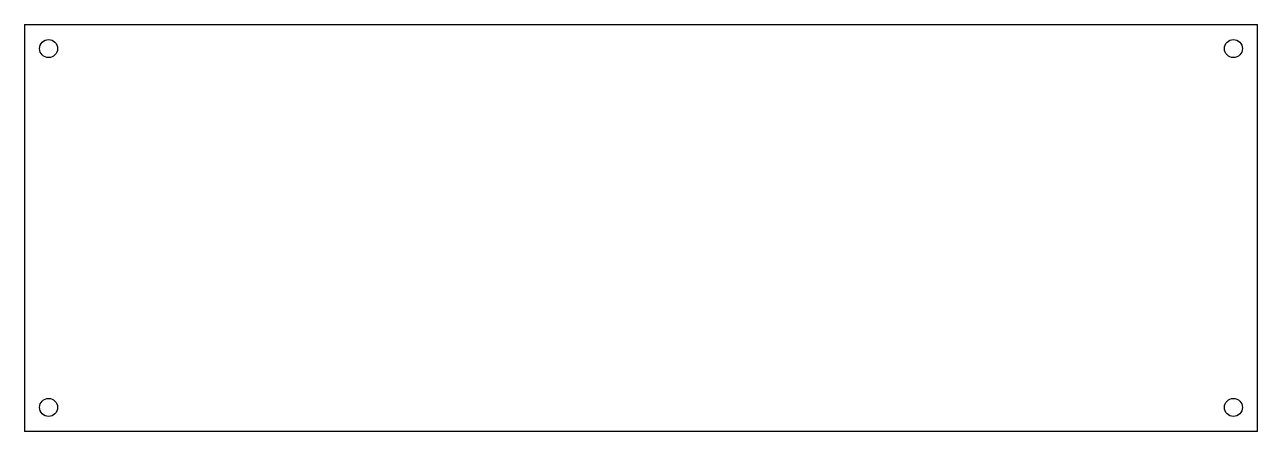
# Model space of a CAD drawing. Extents: x -21 to 185, y -10 to 58.
import ezdxf

# ---------------------------------------------------------------- set-up
doc = ezdxf.new("R2010")
doc.units = 0
doc.layers.add('DEFAULT', color=7, linetype='CONTINUOUS')

msp = doc.modelspace()

# ---------------------------------------------------------------- linework, layer by layer
at = {"layer": 'DEFAULT'}
for p, q in [((-20.7, 58), (185.5, 58)), ((-20.7, 58), (-20.7, -10)), ((185.5, -10), (185.5, 58)), ((185.5, -10), (-20.7, -10))]:
    msp.add_line(p, q, dxfattribs=at)
for centre in [(-16.7, 54), (181.5, 54), (-16.7, -6), (181.5, -6)]:
    msp.add_circle(centre, 1.5, dxfattribs=at)

doc.saveas('drawing.dxf')
